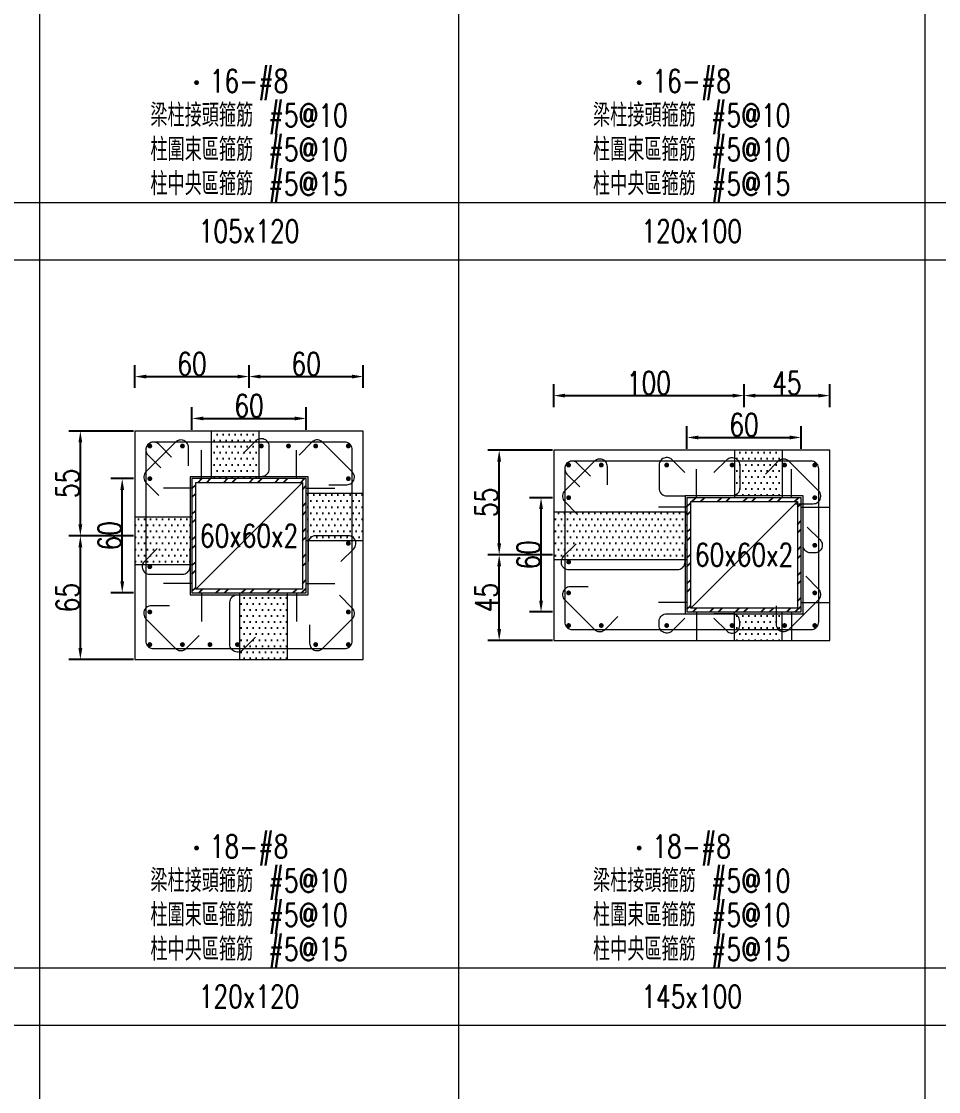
# Model space of a CAD drawing. Header units: millimetres. Extents: x 0 to 3905, y 0 to 8880.
# Drawn here: x 2440 to 2922, y 2779 to 3341 of the extents above; entities that cross this region are included whole.
import ezdxf
from ezdxf.enums import TextEntityAlignment as Align

# ---------------------------------------------------------------- set-up
doc = ezdxf.new("R2010")
doc.units = ezdxf.units.MM
doc.layers.get('DEFPOINTS').update_dxf_attribs({"color": 3})
for name, color, linetype in [('Hatch線', 6, 'Continuous'), ('TC-鋼粱', 132, 'Continuous'), ('主筋斷面', 2, 'Continuous'), ('文字-主筋根數', 7, 'Continuous'), ('文字-剪力筋 中央區', 7, 'Continuous'), ('文字-剪力筋-BC', 7, 'Continuous'), ('文字-剪力筋-圍束區', 7, 'Continuous'), ('文字-斷面尺寸', 7, 'Continuous'), ('文字-輔助字', 7, 'Continuous'), ('柱斷面線', 4, 'Continuous'), ('標註字', 4, 'Continuous'), ('箍筋線', 1, 'Continuous'), ('網格線', 7, 'Continuous'), ('鋼柱', 11, 'Continuous')]:
    doc.layers.add(name, color=color, linetype=linetype)
doc.styles.add('note', font='txt.shx', dxfattribs={"width": 0.75, "height": 12})
doc.styles.add('txt', font='txt.shx', dxfattribs={"height": 0.2, "bigfont": 'chineset.shx'})
doc.dimstyles.new('RCAD_DIM', dxfattribs={"dimtxt": 12, "dimasz": 6, "dimexe": 6, "dimexo": 0.625, "dimtad": 1, "dimdec": 0, "dimdsep": 46, "dimtxsty": 'note', "dimcen": 2.5, "dimclrd": 256, "dimclre": 256, "dimclrt": 256, "dimadec": 0, "dimazin": 0, "dimtfac": 1, "dimtmove": 0, "dimatfit": 3, "dimfxl": 0, "dimtolj": 1, "dimarcsym": 0})

# ---------------------------------------------------------------- blocks, each defined once
blk = doc.blocks.new('*D1380')
at = {"layer": 'DEFPOINTS', "color": 0}
for p in [(2590, 3132.62), (2530, 3126), (2590, 3126)]:
    blk.add_point(p, dxfattribs=at)
at = {"layer": '標註字', "lineweight": -2}
for p, q in [((2530, 3126.62), (2530, 3138.62)), ((2590, 3126.62), (2590, 3138.62)), ((2536, 3132.62), (2584, 3132.62))]:
    blk.add_line(p, q, dxfattribs=at)
at = {"layer": '標註字'}
for points in [[(2536, 3133.62), (2536, 3131.62), (2530, 3132.62)], [(2584, 3131.62), (2584, 3133.62), (2590, 3132.62)]]:
    blk.add_solid(points, dxfattribs=at)
at = {"layer": '標註字', "insert": (2560, 3139.25), "char_height": 12, "attachment_point": 5, "style": 'note'}
blk.add_mtext('\\A1;60', dxfattribs=at)
blk = doc.blocks.new('*D1381')
at = {"layer": 'DEFPOINTS', "color": 0}
for p in [(2493.38, 3101), (2500, 3101), (2500, 3041)]:
    blk.add_point(p, dxfattribs=at)
at = {"layer": '標註字', "lineweight": -2}
for p, q in [((2499.38, 3101), (2487.38, 3101)), ((2493.38, 3047), (2493.38, 3095)), ((2499.38, 3041), (2487.38, 3041))]:
    blk.add_line(p, q, dxfattribs=at)
at = {"layer": '標註字'}
for points in [[(2494.38, 3095), (2492.38, 3095), (2493.38, 3101)], [(2492.38, 3047), (2494.38, 3047), (2493.38, 3041)]]:
    blk.add_solid(points, dxfattribs=at)
at = {"layer": '標註字', "insert": (2486.75, 3071), "char_height": 12, "attachment_point": 5, "rotation": 90, "style": 'note'}
blk.add_mtext('\\A1;60', dxfattribs=at)
blk = doc.blocks.new('*D1382')
at = {"layer": 'DEFPOINTS', "color": 0}
for p in [(2560, 3154.62), (2500, 3148), (2560, 3148)]:
    blk.add_point(p, dxfattribs=at)
at = {"layer": '標註字', "lineweight": -2}
for p, q in [((2500, 3148.62), (2500, 3160.62)), ((2560, 3148.62), (2560, 3160.62)), ((2506, 3154.62), (2554, 3154.62))]:
    blk.add_line(p, q, dxfattribs=at)
at = {"layer": '標註字'}
for points in [[(2506, 3155.62), (2506, 3153.62), (2500, 3154.62)], [(2554, 3153.62), (2554, 3155.62), (2560, 3154.62)]]:
    blk.add_solid(points, dxfattribs=at)
at = {"layer": '標註字', "insert": (2530, 3161.25), "char_height": 12, "attachment_point": 5, "style": 'note'}
blk.add_mtext('\\A1;60', dxfattribs=at)
blk = doc.blocks.new('*D1383')
at = {"layer": 'DEFPOINTS', "color": 0}
for p in [(2620, 3154.62), (2560, 3148), (2620, 3148)]:
    blk.add_point(p, dxfattribs=at)
at = {"layer": '標註字', "lineweight": -2}
for p, q in [((2560, 3148.62), (2560, 3160.62)), ((2620, 3148.62), (2620, 3160.62)), ((2566, 3154.62), (2614, 3154.62))]:
    blk.add_line(p, q, dxfattribs=at)
at = {"layer": '標註字'}
for points in [[(2566, 3155.62), (2566, 3153.62), (2560, 3154.62)], [(2614, 3153.62), (2614, 3155.62), (2620, 3154.62)]]:
    blk.add_solid(points, dxfattribs=at)
at = {"layer": '標註字', "insert": (2590, 3161.25), "char_height": 12, "attachment_point": 5, "style": 'note'}
blk.add_mtext('\\A1;60', dxfattribs=at)
blk = doc.blocks.new('*D1384')
at = {"layer": 'DEFPOINTS', "color": 0}
for p in [(2471.38, 3071), (2500, 3071), (2500, 3006)]:
    blk.add_point(p, dxfattribs=at)
at = {"layer": '標註字', "lineweight": -2}
for p, q in [((2499.38, 3071), (2465.38, 3071)), ((2471.38, 3012), (2471.38, 3065)), ((2499.38, 3006), (2465.38, 3006))]:
    blk.add_line(p, q, dxfattribs=at)
at = {"layer": '標註字'}
for points in [[(2472.38, 3065), (2470.38, 3065), (2471.38, 3071)], [(2470.38, 3012), (2472.38, 3012), (2471.38, 3006)]]:
    blk.add_solid(points, dxfattribs=at)
at = {"layer": '標註字', "insert": (2464.75, 3038.5), "char_height": 12, "attachment_point": 5, "rotation": 90, "style": 'note'}
blk.add_mtext('\\A1;65', dxfattribs=at)
blk = doc.blocks.new('*D1385')
at = {"layer": 'DEFPOINTS', "color": 0}
for p in [(2471.38, 3126), (2500, 3126), (2500, 3071)]:
    blk.add_point(p, dxfattribs=at)
at = {"layer": '標註字', "lineweight": -2}
for p, q in [((2499.38, 3126), (2465.38, 3126)), ((2471.38, 3077), (2471.38, 3120)), ((2499.38, 3071), (2465.38, 3071))]:
    blk.add_line(p, q, dxfattribs=at)
at = {"layer": '標註字'}
for points in [[(2472.38, 3120), (2470.38, 3120), (2471.38, 3126)], [(2470.38, 3077), (2472.38, 3077), (2471.38, 3071)]]:
    blk.add_solid(points, dxfattribs=at)
at = {"layer": '標註字', "insert": (2464.75, 3098.5), "char_height": 12, "attachment_point": 5, "rotation": 90, "style": 'note'}
blk.add_mtext('\\A1;55', dxfattribs=at)
blk = doc.blocks.new('Circle_Filled')
at = {"const_width": 0.5}
blk.add_lwpolyline([(-0.25, 0, 1), (0.25, 0, 1)], format="xyb", close=True, dxfattribs=at)
blk = doc.blocks.new('*D1512')
at = {"layer": 'DEFPOINTS', "color": 0}
for p in [(2850, 3122.62), (2790, 3116), (2850, 3116)]:
    blk.add_point(p, dxfattribs=at)
at = {"layer": '標註字', "lineweight": -2}
for p, q in [((2790, 3116.62), (2790, 3128.62)), ((2850, 3116.62), (2850, 3128.62)), ((2796, 3122.62), (2844, 3122.62))]:
    blk.add_line(p, q, dxfattribs=at)
at = {"layer": '標註字'}
for points in [[(2796, 3123.62), (2796, 3121.62), (2790, 3122.62)], [(2844, 3121.62), (2844, 3123.62), (2850, 3122.62)]]:
    blk.add_solid(points, dxfattribs=at)
at = {"layer": '標註字', "insert": (2820, 3129.25), "char_height": 12, "attachment_point": 5, "style": 'note'}
blk.add_mtext('\\A1;60', dxfattribs=at)
blk = doc.blocks.new('*D1513')
at = {"layer": 'DEFPOINTS', "color": 0}
for p in [(2713.38, 3091), (2720, 3091), (2720, 3031)]:
    blk.add_point(p, dxfattribs=at)
at = {"layer": '標註字', "lineweight": -2}
for p, q in [((2719.38, 3091), (2707.38, 3091)), ((2713.38, 3037), (2713.38, 3085)), ((2719.38, 3031), (2707.38, 3031))]:
    blk.add_line(p, q, dxfattribs=at)
at = {"layer": '標註字'}
for points in [[(2714.38, 3085), (2712.38, 3085), (2713.38, 3091)], [(2712.38, 3037), (2714.38, 3037), (2713.38, 3031)]]:
    blk.add_solid(points, dxfattribs=at)
at = {"layer": '標註字', "insert": (2706.75, 3061), "char_height": 12, "attachment_point": 5, "rotation": 90, "style": 'note'}
blk.add_mtext('\\A1;60', dxfattribs=at)
blk = doc.blocks.new('*D1514')
at = {"layer": 'DEFPOINTS', "color": 0}
for p in [(2820, 3144.62), (2720, 3138), (2820, 3138)]:
    blk.add_point(p, dxfattribs=at)
at = {"layer": '標註字', "lineweight": -2}
for p, q in [((2720, 3138.62), (2720, 3150.62)), ((2820, 3138.62), (2820, 3150.62)), ((2726, 3144.62), (2814, 3144.62))]:
    blk.add_line(p, q, dxfattribs=at)
at = {"layer": '標註字'}
for points in [[(2726, 3145.62), (2726, 3143.62), (2720, 3144.62)], [(2814, 3143.62), (2814, 3145.62), (2820, 3144.62)]]:
    blk.add_solid(points, dxfattribs=at)
at = {"layer": '標註字', "insert": (2770, 3151.25), "char_height": 12, "attachment_point": 5, "style": 'note'}
blk.add_mtext('\\A1;100', dxfattribs=at)
blk = doc.blocks.new('*D1515')
at = {"layer": 'DEFPOINTS', "color": 0}
for p in [(2865, 3144.62), (2820, 3138), (2865, 3138)]:
    blk.add_point(p, dxfattribs=at)
at = {"layer": '標註字', "lineweight": -2}
for p, q in [((2820, 3138.62), (2820, 3150.62)), ((2865, 3138.62), (2865, 3150.62)), ((2826, 3144.62), (2859, 3144.62))]:
    blk.add_line(p, q, dxfattribs=at)
at = {"layer": '標註字'}
for points in [[(2826, 3145.62), (2826, 3143.62), (2820, 3144.62)], [(2859, 3143.62), (2859, 3145.62), (2865, 3144.62)]]:
    blk.add_solid(points, dxfattribs=at)
at = {"layer": '標註字', "insert": (2842.5, 3151.25), "char_height": 12, "attachment_point": 5, "style": 'note'}
blk.add_mtext('\\A1;45', dxfattribs=at)
blk = doc.blocks.new('*D1516')
at = {"layer": 'DEFPOINTS', "color": 0}
for p in [(2691.38, 3061), (2720, 3061), (2720, 3016)]:
    blk.add_point(p, dxfattribs=at)
at = {"layer": '標註字', "lineweight": -2}
for p, q in [((2719.38, 3061), (2685.38, 3061)), ((2691.38, 3022), (2691.38, 3055)), ((2719.38, 3016), (2685.38, 3016))]:
    blk.add_line(p, q, dxfattribs=at)
at = {"layer": '標註字'}
for points in [[(2692.38, 3055), (2690.38, 3055), (2691.38, 3061)], [(2690.38, 3022), (2692.38, 3022), (2691.38, 3016)]]:
    blk.add_solid(points, dxfattribs=at)
at = {"layer": '標註字', "insert": (2684.75, 3038.5), "char_height": 12, "attachment_point": 5, "rotation": 90, "style": 'note'}
blk.add_mtext('\\A1;45', dxfattribs=at)
blk = doc.blocks.new('*D1517')
at = {"layer": 'DEFPOINTS', "color": 0}
for p in [(2691.38, 3116), (2720, 3116), (2720, 3061)]:
    blk.add_point(p, dxfattribs=at)
at = {"layer": '標註字', "lineweight": -2}
for p, q in [((2719.38, 3116), (2685.38, 3116)), ((2691.38, 3067), (2691.38, 3110)), ((2719.38, 3061), (2685.38, 3061))]:
    blk.add_line(p, q, dxfattribs=at)
at = {"layer": '標註字'}
for points in [[(2692.38, 3110), (2690.38, 3110), (2691.38, 3116)], [(2690.38, 3067), (2692.38, 3067), (2691.38, 3061)]]:
    blk.add_solid(points, dxfattribs=at)
at = {"layer": '標註字', "insert": (2684.75, 3088.5), "char_height": 12, "attachment_point": 5, "rotation": 90, "style": 'note'}
blk.add_mtext('\\A1;55', dxfattribs=at)

msp = doc.modelspace()

# ---------------------------------------------------------------- hatches: boundary and pattern name
at = {"layer": 'Hatch線'}
h = msp.add_hatch(dxfattribs=at)
h.set_pattern_fill('ANSI32', color=256, style=0)
h.paths.add_polyline_path([(2530, 3041), (2590, 3041), (2590, 3101), (2530, 3101)], flags=17)
h.paths.add_polyline_path([(2532, 3043), (2532, 3099), (2588, 3099), (2588, 3043)])
h = msp.add_hatch(dxfattribs=at)
h.set_pattern_fill('ANSI32', color=256, style=0)
h.paths.add_polyline_path([(2790, 3031), (2850, 3031), (2850, 3091), (2790, 3091)], flags=17)
h.paths.add_polyline_path([(2792, 3033), (2792, 3089), (2848, 3089), (2848, 3033)])
at = {"layer": 'TC-鋼粱'}
h = msp.add_hatch(dxfattribs=at)
h.set_pattern_fill('DOTS', color=256, scale=2, style=0)
h.paths.add_polyline_path([(2565.17, 3126), (2540.17, 3126), (2540.17, 3101), (2565.17, 3101)], flags=17)
h = msp.add_hatch(dxfattribs=at)
h.set_pattern_fill('DOTS', color=256, scale=2, style=0)
h.paths.add_polyline_path([(2840, 3116), (2815, 3116), (2815, 3091), (2840, 3091)], flags=17)
h = msp.add_hatch(dxfattribs=at)
h.set_pattern_fill('DOTS', color=256, scale=2, style=0)
h.paths.add_polyline_path([(2620, 3068.28), (2620, 3093.28), (2590, 3093.28), (2590, 3068.28)], flags=17)
h = msp.add_hatch(dxfattribs=at)
h.set_pattern_fill('DOTS', color=256, scale=2, style=0)
h.paths.add_polyline_path([(2500, 3081), (2500, 3056), (2530, 3056), (2530, 3081)], flags=17)
h = msp.add_hatch(dxfattribs=at)
h.set_pattern_fill('DOTS', color=256, scale=2, style=0)
h.paths.add_polyline_path([(2720, 3083.5), (2720, 3058.5), (2790, 3058.5), (2790, 3083.5)], flags=17)
h = msp.add_hatch(dxfattribs=at)
h.set_pattern_fill('DOTS', color=256, scale=2, style=0)
h.paths.add_polyline_path([(2555.17, 3006), (2580.17, 3006), (2580.17, 3041), (2555.17, 3041)], flags=17)
h = msp.add_hatch(dxfattribs=at)
h.set_pattern_fill('DOTS', color=256, scale=2, style=0)
h.paths.add_polyline_path([(2815, 3016), (2840, 3016), (2840, 3031), (2815, 3031)], flags=17)

# ---------------------------------------------------------------- linework, layer by layer
at = {"layer": 'DEFPOINTS', "lineweight": 5}
for points in [[(2535, 3101), (2535, 3116)], [(2585, 3101), (2585, 3116)], [(2795, 3091), (2795, 3106)], [(2845, 3091), (2845, 3106)], [(2530, 3040), (2591, 3040), (2591, 3102), (2529, 3102), (2529, 3040), (2530, 3040)], [(2532, 3043), (2588, 3099)], [(2530, 3096), (2515, 3096)], [(2590, 3096), (2605, 3096)], [(2790, 3030), (2851, 3030), (2851, 3092), (2789, 3092), (2789, 3030), (2790, 3030)], [(2790, 3086), (2775, 3086)], [(2792, 3033), (2848, 3089)], [(2850, 3086), (2865, 3086)], [(2530, 3046), (2515, 3046)], [(2535, 3041), (2535, 3026)], [(2585, 3041), (2585, 3026)], [(2590, 3046), (2605, 3046)], [(2790, 3036), (2775, 3036)], [(2850, 3036), (2865, 3036)], [(2795, 3031), (2795, 3016)], [(2845, 3031), (2845, 3016)]]:
    msp.add_lwpolyline(points, dxfattribs=at)
at = {"layer": 'TC-鋼粱', "lineweight": 5}
for points in [[(2540.17, 3126), (2540.17, 3101)], [(2565.17, 3126), (2565.17, 3101)], [(2815, 3116), (2815, 3091)], [(2840, 3116), (2840, 3091)], [(2620, 3093.28), (2590, 3093.28)], [(2500, 3081), (2530, 3081)], [(2720, 3083.5), (2790, 3083.5)], [(2620, 3068.28), (2590, 3068.28)], [(2720, 3058.5), (2790, 3058.5)], [(2500, 3056), (2530, 3056)], [(2555.17, 3006), (2555.17, 3041)], [(2580.17, 3006), (2580.17, 3041)], [(2815, 3016), (2815, 3031)], [(2840, 3016), (2840, 3031)]]:
    msp.add_lwpolyline(points, dxfattribs=at)
at = {"layer": '柱斷面線', "lineweight": 5}
for points in [[(2500, 3006), (2620, 3006), (2620, 3126), (2500, 3126), (2500, 3006)], [(2720, 3016), (2865, 3016), (2865, 3116), (2720, 3116), (2720, 3016)]]:
    msp.add_lwpolyline(points, dxfattribs=at)
at = {"layer": '箍筋線', "lineweight": 5}
for points in [[(2528.19, 3107.81), (2528.19, 3117.35), (2528.13, 3118.02), (2527.96, 3118.66), (2527.69, 3119.27), (2527.32, 3119.83), (2526.86, 3120.32), (2526.33, 3120.72), (2525.73, 3121.02), (2525.1, 3121.23), (2524.43, 3121.32), (2523.77, 3121.3), (2523.11, 3121.17), (2522.49, 3120.93), (2521.91, 3120.59), (2521.4, 3120.16), (2505.84, 3104.6), (2505.39, 3104.07), (2505.05, 3103.47), (2504.81, 3102.82), (2504.69, 3102.13), (2504.69, 3101.44), (2504.81, 3100.76), (2505.05, 3100.11), (2505.39, 3099.51), (2505.84, 3098.98), (2512.58, 3092.23)], [(2519.33, 3112.29), (2512.58, 3119.04), (2512.07, 3119.47), (2511.49, 3119.81), (2510.87, 3120.05), (2510.22, 3120.18), (2509.55, 3120.2), (2508.89, 3120.11), (2508.25, 3119.9), (2507.66, 3119.6), (2507.12, 3119.19), (2506.66, 3118.71), (2506.29, 3118.15), (2506.02, 3117.54), (2505.85, 3116.9), (2505.79, 3116.23), (2505.79, 3015.77), (2505.86, 3015.08), (2506.03, 3014.41), (2506.33, 3013.78), (2506.72, 3013.21), (2507.21, 3012.72), (2507.78, 3012.33), (2508.41, 3012.03), (2509.08, 3011.86), (2509.77, 3011.79), (2610.23, 3011.79), (2610.92, 3011.86), (2611.59, 3012.03), (2612.22, 3012.33), (2612.79, 3012.72), (2613.28, 3013.21), (2613.67, 3013.78), (2613.97, 3014.41), (2614.14, 3015.08), (2614.21, 3015.77), (2614.21, 3116.23), (2614.14, 3116.92), (2613.97, 3117.59), (2613.67, 3118.22), (2613.28, 3118.79), (2612.79, 3119.28), (2612.22, 3119.67), (2611.59, 3119.97), (2610.92, 3120.14), (2610.23, 3120.21), (2509.77, 3120.21), (2509.1, 3120.15), (2508.46, 3119.98), (2507.85, 3119.71), (2507.29, 3119.34), (2506.81, 3118.88), (2506.4, 3118.34), (2506.1, 3117.75), (2505.89, 3117.11), (2505.8, 3116.45), (2505.82, 3115.78), (2505.95, 3115.13), (2506.19, 3114.51), (2506.53, 3113.93), (2506.96, 3113.42), (2513.71, 3106.67)], [(2556.88, 3114.2), (2563.63, 3120.95), (2564.14, 3121.38), (2564.72, 3121.72), (2565.34, 3121.96), (2566, 3122.09), (2566.66, 3122.11), (2567.33, 3122.02), (2567.96, 3121.81), (2568.56, 3121.51), (2569.09, 3121.1), (2569.55, 3120.62), (2569.92, 3120.06), (2570.19, 3119.45), (2570.36, 3118.81), (2570.42, 3118.14), (2570.42, 3105.98), (2570.36, 3105.28), (2570.18, 3104.62), (2569.88, 3103.99), (2569.49, 3103.42), (2569, 3102.93), (2568.43, 3102.53), (2567.8, 3102.24), (2567.13, 3102.06), (2566.44, 3102), (2556.9, 3102)], [(2601.81, 3097.81), (2611.35, 3097.81), (2612.02, 3097.87), (2612.66, 3098.04), (2613.27, 3098.31), (2613.83, 3098.68), (2614.32, 3099.14), (2614.72, 3099.67), (2615.02, 3100.27), (2615.23, 3100.9), (2615.32, 3101.57), (2615.3, 3102.23), (2615.17, 3102.89), (2614.93, 3103.51), (2614.59, 3104.09), (2614.16, 3104.6), (2598.6, 3120.16), (2598.07, 3120.61), (2597.47, 3120.95), (2596.82, 3121.19), (2596.13, 3121.31), (2595.44, 3121.31), (2594.76, 3121.19), (2594.11, 3120.95), (2593.51, 3120.61), (2592.98, 3120.16), (2586.23, 3113.42)], [(2748.19, 3097.81), (2748.19, 3107.35), (2748.13, 3108.02), (2747.96, 3108.66), (2747.69, 3109.27), (2747.32, 3109.83), (2746.86, 3110.32), (2746.33, 3110.72), (2745.73, 3111.02), (2745.1, 3111.23), (2744.43, 3111.32), (2743.77, 3111.3), (2743.11, 3111.17), (2742.49, 3110.93), (2741.91, 3110.59), (2741.4, 3110.16), (2725.84, 3094.6), (2725.39, 3094.07), (2725.05, 3093.47), (2724.81, 3092.82), (2724.69, 3092.13), (2724.69, 3091.44), (2724.81, 3090.76), (2725.05, 3090.11), (2725.39, 3089.51), (2725.84, 3088.98), (2732.58, 3082.23)], [(2739.33, 3102.29), (2732.58, 3109.04), (2732.07, 3109.47), (2731.49, 3109.81), (2730.87, 3110.05), (2730.22, 3110.18), (2729.55, 3110.2), (2728.89, 3110.11), (2728.25, 3109.9), (2727.66, 3109.6), (2727.12, 3109.19), (2726.66, 3108.71), (2726.29, 3108.15), (2726.02, 3107.54), (2725.85, 3106.9), (2725.79, 3106.23), (2725.79, 3025.77), (2725.86, 3025.08), (2726.03, 3024.41), (2726.33, 3023.78), (2726.72, 3023.21), (2727.21, 3022.72), (2727.78, 3022.33), (2728.41, 3022.03), (2729.08, 3021.86), (2729.77, 3021.79), (2855.23, 3021.79), (2855.92, 3021.86), (2856.59, 3022.03), (2857.22, 3022.33), (2857.79, 3022.72), (2858.28, 3023.21), (2858.67, 3023.78), (2858.97, 3024.41), (2859.14, 3025.08), (2859.21, 3025.77), (2859.21, 3106.23), (2859.14, 3106.92), (2858.97, 3107.59), (2858.67, 3108.22), (2858.28, 3108.79), (2857.79, 3109.28), (2857.22, 3109.67), (2856.59, 3109.97), (2855.92, 3110.14), (2855.23, 3110.21), (2729.77, 3110.21), (2729.1, 3110.15), (2728.46, 3109.98), (2727.85, 3109.71), (2727.29, 3109.34), (2726.81, 3108.88), (2726.4, 3108.34), (2726.1, 3107.75), (2725.89, 3107.11), (2725.8, 3106.45), (2725.82, 3105.78), (2725.95, 3105.13), (2726.19, 3104.51), (2726.53, 3103.93), (2726.96, 3103.42), (2733.71, 3096.67)], [(2788.92, 3104.2), (2782.18, 3110.95), (2781.67, 3111.38), (2781.09, 3111.72), (2780.47, 3111.96), (2779.81, 3112.09), (2779.14, 3112.11), (2778.48, 3112.02), (2777.84, 3111.81), (2777.25, 3111.51), (2776.72, 3111.1), (2776.26, 3110.62), (2775.89, 3110.06), (2775.61, 3109.45), (2775.45, 3108.81), (2775.39, 3108.14), (2775.39, 3095.98), (2775.45, 3095.28), (2775.63, 3094.62), (2775.92, 3093.99), (2776.32, 3093.42), (2776.81, 3092.93), (2777.38, 3092.53), (2778.01, 3092.24), (2778.67, 3092.06), (2779.36, 3092), (2788.9, 3092)], [(2804.17, 3104.2), (2810.92, 3110.95), (2811.43, 3111.38), (2812.01, 3111.72), (2812.63, 3111.96), (2813.28, 3112.09), (2813.95, 3112.11), (2814.61, 3112.02), (2815.25, 3111.81), (2815.84, 3111.51), (2816.38, 3111.1), (2816.84, 3110.62), (2817.21, 3110.06), (2817.48, 3109.45), (2817.65, 3108.81), (2817.7, 3108.14), (2817.7, 3095.98), (2817.64, 3095.28), (2817.47, 3094.62), (2817.17, 3093.99), (2816.77, 3093.42), (2816.29, 3092.93), (2815.72, 3092.53), (2815.09, 3092.24), (2814.42, 3092.06), (2813.73, 3092), (2804.19, 3092)], [(2846.81, 3087.81), (2856.35, 3087.81), (2857.02, 3087.87), (2857.66, 3088.04), (2858.27, 3088.31), (2858.83, 3088.68), (2859.32, 3089.14), (2859.72, 3089.67), (2860.02, 3090.27), (2860.23, 3090.9), (2860.32, 3091.57), (2860.3, 3092.23), (2860.17, 3092.89), (2859.93, 3093.51), (2859.59, 3094.09), (2859.16, 3094.6), (2843.6, 3110.16), (2843.07, 3110.61), (2842.47, 3110.95), (2841.82, 3111.19), (2841.13, 3111.31), (2840.44, 3111.31), (2839.76, 3111.19), (2839.11, 3110.95), (2838.51, 3110.61), (2837.98, 3110.16), (2831.23, 3103.42)], [(2853.2, 3075.56), (2859.95, 3068.81), (2860.38, 3068.3), (2860.72, 3067.72), (2860.96, 3067.1), (2861.09, 3066.45), (2861.11, 3065.78), (2861.02, 3065.12), (2860.81, 3064.48), (2860.51, 3063.89), (2860.1, 3063.35), (2859.62, 3062.89), (2859.06, 3062.52), (2858.45, 3062.25), (2857.81, 3062.08), (2857.14, 3062.02), (2854.97, 3062.02), (2854.28, 3062.09), (2853.62, 3062.26), (2852.99, 3062.56), (2852.42, 3062.95), (2851.93, 3063.44), (2851.53, 3064.01), (2851.24, 3064.64), (2851.06, 3065.31), (2851, 3066), (2851, 3075.54)], [(2608.2, 3057.45), (2614.95, 3064.2), (2615.38, 3064.71), (2615.72, 3065.28), (2615.96, 3065.91), (2616.09, 3066.56), (2616.11, 3067.23), (2616.02, 3067.89), (2615.81, 3068.53), (2615.51, 3069.12), (2615.1, 3069.66), (2614.62, 3070.12), (2614.06, 3070.49), (2613.45, 3070.76), (2612.81, 3070.93), (2612.14, 3070.98), (2594.98, 3070.98), (2594.28, 3070.92), (2593.62, 3070.74), (2592.99, 3070.45), (2592.42, 3070.05), (2591.93, 3069.56), (2591.53, 3069), (2591.24, 3068.37), (2591.06, 3067.7), (2591, 3067.01), (2591, 3057.47)], [(2511.8, 3064.29), (2505.05, 3057.54), (2504.62, 3057.03), (2504.28, 3056.45), (2504.04, 3055.83), (2503.91, 3055.18), (2503.89, 3054.51), (2503.98, 3053.85), (2504.19, 3053.21), (2504.49, 3052.62), (2504.9, 3052.08), (2505.38, 3051.62), (2505.94, 3051.25), (2506.55, 3050.98), (2507.19, 3050.81), (2507.86, 3050.76), (2525.02, 3050.76), (2525.72, 3050.82), (2526.38, 3051), (2527.01, 3051.29), (2527.58, 3051.69), (2528.07, 3052.18), (2528.47, 3052.74), (2528.76, 3053.37), (2528.94, 3054.04), (2529, 3054.73), (2529, 3064.27)], [(2731.8, 3066.79), (2725.05, 3060.04), (2724.62, 3059.53), (2724.28, 3058.95), (2724.04, 3058.33), (2723.91, 3057.67), (2723.89, 3057.01), (2723.98, 3056.35), (2724.19, 3055.71), (2724.49, 3055.12), (2724.9, 3054.58), (2725.38, 3054.12), (2725.94, 3053.75), (2726.55, 3053.48), (2727.19, 3053.31), (2727.86, 3053.25), (2785.02, 3053.25), (2785.72, 3053.32), (2786.38, 3053.49), (2787.01, 3053.79), (2787.58, 3054.18), (2788.07, 3054.67), (2788.47, 3055.24), (2788.76, 3055.87), (2788.94, 3056.54), (2789, 3057.23), (2789, 3066.77)], [(2836.81, 3034.19), (2836.81, 3024.65), (2836.87, 3023.98), (2837.04, 3023.34), (2837.31, 3022.73), (2837.68, 3022.17), (2838.14, 3021.68), (2838.67, 3021.28), (2839.27, 3020.98), (2839.9, 3020.77), (2840.57, 3020.68), (2841.23, 3020.7), (2841.89, 3020.83), (2842.51, 3021.07), (2843.09, 3021.41), (2843.6, 3021.84), (2859.16, 3037.4), (2859.61, 3037.93), (2859.95, 3038.53), (2860.19, 3039.18), (2860.31, 3039.87), (2860.31, 3040.56), (2860.19, 3041.24), (2859.95, 3041.89), (2859.61, 3042.49), (2859.16, 3043.02), (2852.42, 3049.77)], [(2738.19, 3044.19), (2728.65, 3044.19), (2727.98, 3044.13), (2727.34, 3043.96), (2726.73, 3043.69), (2726.17, 3043.32), (2725.68, 3042.86), (2725.28, 3042.33), (2724.98, 3041.73), (2724.77, 3041.1), (2724.68, 3040.43), (2724.7, 3039.77), (2724.83, 3039.11), (2725.07, 3038.49), (2725.41, 3037.91), (2725.84, 3037.4), (2741.4, 3021.84), (2741.93, 3021.39), (2742.53, 3021.05), (2743.18, 3020.81), (2743.87, 3020.69), (2744.56, 3020.69), (2745.24, 3020.81), (2745.89, 3021.05), (2746.49, 3021.39), (2747.02, 3021.84), (2753.77, 3028.58)], [(2563.46, 3017.8), (2556.71, 3011.05), (2556.2, 3010.62), (2555.63, 3010.28), (2555, 3010.04), (2554.35, 3009.91), (2553.68, 3009.89), (2553.02, 3009.98), (2552.38, 3010.19), (2551.79, 3010.49), (2551.25, 3010.9), (2550.79, 3011.38), (2550.42, 3011.94), (2550.15, 3012.55), (2549.98, 3013.19), (2549.93, 3013.86), (2549.93, 3036.07), (2549.99, 3036.76), (2550.17, 3037.43), (2550.46, 3038.06), (2550.86, 3038.62), (2551.35, 3039.11), (2551.91, 3039.51), (2552.54, 3039.8), (2553.21, 3039.98), (2553.9, 3040.04), (2563.44, 3040.04)], [(2591.81, 3024.19), (2591.81, 3014.65), (2591.87, 3013.98), (2592.04, 3013.34), (2592.31, 3012.73), (2592.68, 3012.17), (2593.14, 3011.68), (2593.67, 3011.28), (2594.27, 3010.98), (2594.9, 3010.77), (2595.57, 3010.68), (2596.23, 3010.7), (2596.89, 3010.83), (2597.51, 3011.07), (2598.09, 3011.41), (2598.6, 3011.84), (2614.16, 3027.4), (2614.61, 3027.93), (2614.95, 3028.53), (2615.19, 3029.18), (2615.31, 3029.87), (2615.31, 3030.56), (2615.19, 3031.24), (2614.95, 3031.89), (2614.61, 3032.49), (2614.16, 3033.02), (2607.42, 3039.77)], [(2518.19, 3034.19), (2508.65, 3034.19), (2507.98, 3034.13), (2507.34, 3033.96), (2506.73, 3033.69), (2506.17, 3033.32), (2505.68, 3032.86), (2505.28, 3032.33), (2504.98, 3031.73), (2504.77, 3031.1), (2504.68, 3030.43), (2504.7, 3029.77), (2504.83, 3029.11), (2505.07, 3028.49), (2505.41, 3027.91), (2505.84, 3027.4), (2521.4, 3011.84), (2521.93, 3011.39), (2522.53, 3011.05), (2523.18, 3010.81), (2523.87, 3010.69), (2524.56, 3010.69), (2525.24, 3010.81), (2525.89, 3011.05), (2526.49, 3011.39), (2527.02, 3011.84), (2533.77, 3018.58)], [(2788.92, 3027.8), (2782.18, 3021.05), (2781.67, 3020.62), (2781.09, 3020.28), (2780.47, 3020.04), (2779.81, 3019.91), (2779.14, 3019.89), (2778.48, 3019.98), (2777.84, 3020.19), (2777.25, 3020.49), (2776.72, 3020.9), (2776.26, 3021.38), (2775.89, 3021.94), (2775.61, 3022.55), (2775.45, 3023.19), (2775.39, 3023.86), (2775.39, 3026.03), (2775.45, 3026.72), (2775.63, 3027.38), (2775.92, 3028.01), (2776.32, 3028.58), (2776.81, 3029.07), (2777.38, 3029.47), (2778.01, 3029.76), (2778.67, 3029.94), (2779.36, 3030), (2788.9, 3030)], [(2804.17, 3027.8), (2810.92, 3021.05), (2811.43, 3020.62), (2812.01, 3020.28), (2812.63, 3020.04), (2813.28, 3019.91), (2813.95, 3019.89), (2814.61, 3019.98), (2815.25, 3020.19), (2815.84, 3020.49), (2816.38, 3020.9), (2816.84, 3021.38), (2817.21, 3021.94), (2817.48, 3022.55), (2817.65, 3023.19), (2817.7, 3023.86), (2817.7, 3026.03), (2817.64, 3026.72), (2817.47, 3027.38), (2817.17, 3028.01), (2816.77, 3028.58), (2816.29, 3029.07), (2815.72, 3029.47), (2815.09, 3029.76), (2814.42, 3029.94), (2813.73, 3030), (2804.19, 3030)]]:
    msp.add_lwpolyline(points, dxfattribs=at)
at = {"layer": '網格線', "lineweight": 5}
for points in [[(2450, 3618), (2450, 3246)], [(2670, 3618), (2670, 3246)], [(2915, 3618), (2915, 3246)], [(2220, 3246), (2450, 3246)], [(2450, 3246), (2670, 3246)], [(2450, 3246), (2450, 3216)], [(2670, 3246), (2915, 3246)], [(2670, 3246), (2670, 3216)], [(2915, 3246), (3125, 3246)], [(2915, 3246), (2915, 3216)], [(2220, 3216), (2450, 3216)], [(2450, 3216), (2670, 3216)], [(2450, 3216), (2450, 2844)], [(2670, 3216), (2915, 3216)], [(2670, 3216), (2670, 2844)], [(2915, 3216), (3125, 3216)], [(2915, 3216), (2915, 2844)], [(2220, 2844), (2450, 2844)], [(2450, 2844), (2670, 2844)], [(2450, 2844), (2450, 2814)], [(2670, 2844), (2915, 2844)], [(2670, 2844), (2670, 2814)], [(2915, 2844), (3125, 2844)], [(2915, 2844), (2915, 2814)], [(2220, 2814), (2450, 2814)], [(2450, 2814), (2670, 2814)], [(2450, 2814), (2450, 2442)], [(2670, 2814), (2915, 2814)], [(2670, 2814), (2670, 2442)], [(2915, 2814), (3125, 2814)], [(2915, 2814), (2915, 2442)]]:
    msp.add_lwpolyline(points, dxfattribs=at)
at = {"layer": '鋼柱', "lineweight": 5}
for points in [[(2530, 3041), (2590, 3041), (2590, 3101), (2530, 3101), (2530, 3041)], [(2532, 3043), (2532, 3099), (2588, 3099), (2588, 3043), (2532, 3043)], [(2790, 3031), (2850, 3031), (2850, 3091), (2790, 3091), (2790, 3031)], [(2792, 3033), (2792, 3089), (2848, 3089), (2848, 3033), (2792, 3033)]]:
    msp.add_lwpolyline(points, dxfattribs=at)

# ---------------------------------------------------------------- block references
at = {"layer": '主筋斷面', "lineweight": 5, "xscale": 2.539999961853027, "yscale": 2.539999961853027}
for p in [(2532.42, 3309), (2764.92, 3309), (2507.86, 3118.14), (2525, 3118.14), (2566.44, 3118.14), (2580.72, 3118.14), (2595, 3118.14), (2612.14, 3118.14), (2727.86, 3108.14), (2745, 3108.14), (2779.36, 3108.14), (2813.73, 3108.14), (2841.27, 3108.14), (2857.14, 3108.14), (2507.86, 3101), (2612.14, 3101), (2727.86, 3091), (2857.14, 3091), (2612.14, 3067.01), (2857.14, 3066), (2727.86, 3057.23), (2507.86, 3054.73), (2727.86, 3041), (2857.14, 3041), (2507.86, 3031), (2612.14, 3031), (2727.86, 3023.86), (2745, 3023.86), (2779.36, 3023.86), (2813.73, 3023.86), (2841.27, 3023.86), (2857.14, 3023.86), (2507.86, 3013.86), (2525, 3013.86), (2539.45, 3013.86), (2553.9, 3013.86), (2595, 3013.86), (2612.14, 3013.86), (2532.42, 2907), (2764.92, 2907)]:
    msp.add_blockref('Circle_Filled', p, dxfattribs=at)

# ---------------------------------------------------------------- texts
at = {"layer": '文字-主筋根數', "style": 'txt', "width": 0.75}
for s, p in [('16-#8', (2560, 3309)), ('16-#8', (2792.5, 3309)), ('18-#8', (2560, 2907)), ('18-#8', (2792.5, 2907))]:
    msp.add_text(s, height=12, dxfattribs=at).set_placement(p, align=Align.MIDDLE)
at = {"layer": '文字-剪力筋 中央區', "style": 'txt', "width": 0.75}
for p in [(2560, 3255), (2792.5, 3255), (2560, 2853), (2792.5, 2853)]:
    msp.add_text('柱中央區箍筋 #5@15', height=12, dxfattribs=at).set_placement(p, align=Align.MIDDLE)
at = {"layer": '文字-剪力筋-BC', "style": 'txt', "width": 0.75}
for p in [(2560, 3291), (2792.5, 3291), (2560, 2889), (2792.5, 2889)]:
    msp.add_text('梁柱接頭箍筋 #5@10', height=12, dxfattribs=at).set_placement(p, align=Align.MIDDLE)
at = {"layer": '文字-剪力筋-圍束區', "style": 'txt', "width": 0.75}
for p in [(2560, 3273), (2792.5, 3273), (2560, 2871), (2792.5, 2871)]:
    msp.add_text('柱圍束區箍筋 #5@10', height=12, dxfattribs=at).set_placement(p, align=Align.MIDDLE)
at = {"layer": '文字-斷面尺寸', "style": 'txt', "width": 0.75}
for s, p in [('105x120', (2560, 3231)), ('120x100', (2792.5, 3231)), ('120x120', (2560, 2829)), ('145x100', (2792.5, 2829))]:
    msp.add_text(s, height=12, dxfattribs=at).set_placement(p, align=Align.MIDDLE)
at = {"layer": '文字-輔助字', "style": 'txt', "width": 0.75}
for p in [(2560, 3071), (2820, 3061)]:
    msp.add_text('60x60x2', height=12, dxfattribs=at).set_placement(p, align=Align.MIDDLE)

# ---------------------------------------------------------------- dimensions: what is measured, and where the dimension line sits
at = {"layer": '標註字'}
for base, p1, p2, picture, middle in [((2560, 3154.62), (2500, 3148), (2560, 3148), '*D1382', (2530, 3161.25)), ((2620, 3154.62), (2560, 3148), (2620, 3148), '*D1383', (2590, 3161.25)), ((2820, 3144.62), (2720, 3138), (2820, 3138), '*D1514', (2770, 3151.25)), ((2865, 3144.62), (2820, 3138), (2865, 3138), '*D1515', (2842.5, 3151.25)), ((2590, 3132.62), (2530, 3126), (2590, 3126), '*D1380', (2560, 3139.25)), ((2850, 3122.62), (2790, 3116), (2850, 3116), '*D1512', (2820, 3129.25))]:
    dim = msp.add_linear_dim(base=base, p1=p1, p2=p2, dimstyle='RCAD_DIM', dxfattribs=at)
    dim.commit()
    dim.dimension.update_dxf_attribs({"geometry": picture, "text_midpoint": middle})
for base, p1, p2, picture, middle in [((2471.38, 3126), (2500, 3071), (2500, 3126), '*D1385', (2464.75, 3098.5)), ((2691.38, 3116), (2720, 3061), (2720, 3116), '*D1517', (2684.75, 3088.5)), ((2493.38, 3101), (2500, 3041), (2500, 3101), '*D1381', (2486.75, 3071)), ((2713.38, 3091), (2720, 3031), (2720, 3091), '*D1513', (2706.75, 3061)), ((2471.38, 3071), (2500, 3006), (2500, 3071), '*D1384', (2464.75, 3038.5)), ((2691.38, 3061), (2720, 3016), (2720, 3061), '*D1516', (2684.75, 3038.5))]:
    dim = msp.add_linear_dim(base=base, p1=p1, p2=p2, angle=90, dimstyle='RCAD_DIM', dxfattribs=at)
    dim.commit()
    dim.dimension.update_dxf_attribs({"geometry": picture, "text_midpoint": middle})

doc.saveas('drawing.dxf')
